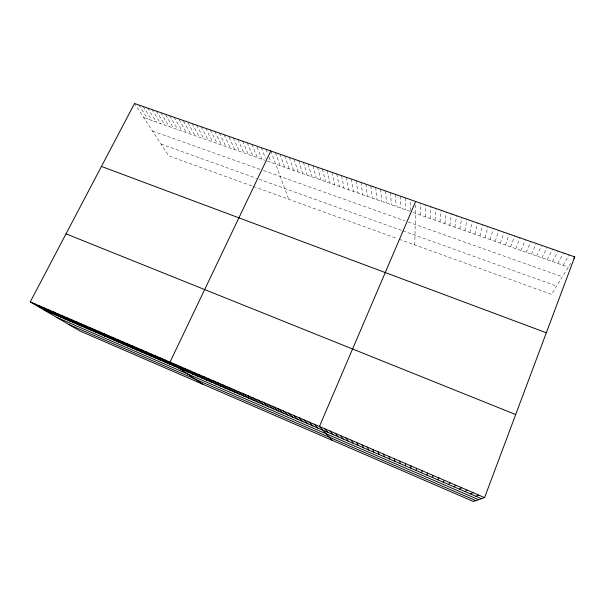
<?xml version="1.0" encoding="UTF-8"?>
<svg xmlns="http://www.w3.org/2000/svg" width="605" height="605" viewBox="0 0 605 605"><rect width="100%" height="100%" fill="white"/><g stroke="black" fill="none" stroke-linecap="round" stroke-linejoin="round"><path stroke-width="0.45" stroke-dasharray="3.02 2.27" d="M410.568 210.669L410.606 201.525M414.796 244.904L415.59 205.103M420.301 215.009L420.725 203.227M425.194 216.726L425.799 204.997M430.094 218.458L430.896 206.766M435.018 220.19L436.008 208.551M439.956 221.929L441.136 210.336M444.902 223.668L446.278 212.128M449.87 225.415L451.436 213.928M454.847 227.17L456.609 215.728M459.845 228.932L461.804 217.535M464.852 230.694L467.007 219.35M469.881 232.464L472.233 221.173M474.925 234.241L477.474 222.995M479.977 236.018L482.73 224.833M485.051 237.81L488.008 226.671M490.141 239.595L493.294 228.509M495.245 241.395L498.603 230.361M500.365 243.195L503.935 232.214M505.5 245.01L509.274 234.074M510.65 246.817L514.636 235.942M515.815 248.64L520.013 237.818M521.003 250.462L525.405 239.701M526.199 252.293L530.819 241.584M531.417 254.13L536.249 243.475M536.65 255.976L541.694 245.373M541.898 257.821L547.154 247.279M547.162 259.674L552.637 249.184M552.441 261.534L558.143 251.105M557.742 263.402L563.656 253.026M563.051 265.27L569.199 254.955M570.833 263.205L551.488 294.385L399.134 239.24M143.771 117.635L264.998 160.325M267.274 161.127L409.759 211.296M412.996 212.438L568.382 267.153M152.566 131.096L259.999 169.302M263.508 170.549L405.07 220.885M408.178 221.99L562.385 276.825M161.043 144.058L256.641 178.377M259.174 179.284L401.47 230.361M402.968 230.898L556.653 286.059M251.748 185.894L168.75 155.848L134.529 103.508M253.374 186.476L397.402 238.612M138.878 105.02L147.983 119.124M143.241 106.54L152.21 120.614M147.612 108.068L156.453 122.104M152.006 109.596L160.703 123.602M156.4 111.123L164.968 125.099M160.817 112.666L169.241 126.604M165.702 114.98L173.529 128.116M169.68 115.752L177.832 129.629M174.134 117.302L182.143 131.149M179.065 119.677L186.469 132.677M183.534 121.234L190.809 134.204M188.019 122.8L195.158 135.732M192.08 123.556L199.521 137.267M196.602 125.129L203.9 138.81M201.132 126.71L208.286 140.352M205.685 128.298L212.688 141.903M210.245 129.886L217.104 143.461M214.82 131.482L221.528 145.018M219.403 133.077L225.968 146.584M224.009 134.681L230.422 148.149M229.015 137.131L234.884 149.722M233.258 137.902L239.361 151.295M237.901 139.521L243.853 152.876M242.56 141.146L248.36 154.464M247.233 142.772L252.882 156.06M251.914 144.406L257.412 157.655M256.951 146.871L261.957 159.251M261.337 147.688L265.482 158.223M266.064 149.337L267.743 153.715M269.081 157.217L271.085 162.465M270.813 150.993L288.744 199.279M275.426 152.596L280.138 165.657M280.062 154.214L284.615 167.23M284.713 155.833L289.099 168.81M289.371 157.459L293.606 170.398M294.045 159.085L298.121 171.986M298.734 160.718L302.651 173.582M303.438 162.359L307.189 175.178M308.157 164L311.749 176.781M312.883 165.649L316.317 178.392M317.633 167.305L320.9 180.003M322.389 168.961L325.49 181.621M327.169 170.625L330.103 183.247M331.956 172.296L334.724 184.873M336.758 173.968L339.36 186.506M341.575 175.647L344.011 188.147M346.408 177.333L348.669 189.788M351.263 179.019L353.35 191.43M356.126 180.714L358.039 193.086M361.003 182.415L362.743 194.742M365.896 184.117L367.462 196.398M370.804 185.826L372.196 198.069M375.728 187.542L376.938 199.741M380.666 189.267L381.702 201.412M385.619 190.991L386.474 203.099M390.588 192.723L391.261 204.785M395.572 194.462L396.063 206.471M400.57 196.201L400.888 208.173M405.584 197.948L405.721 209.874"/><path stroke-width="0.91" d="M410.863 468.209L410.931 465.895M416.187 470.508L416.482 468.285M421.534 472.815L422.048 470.682M426.888 475.129L427.637 473.087M484.575 497.613L574.75 256.891L134.529 103.508L30.25 301.918L79.928 330.988L473.352 501.492L484.575 497.613L30.25 301.918M415.665 201.457L319.44 426.48L332.236 440.334M270.813 150.993L170.02 362.123L202.705 384.198M432.265 477.451L433.24 475.5M573.774 258.471L574.75 256.891M437.665 479.773L438.867 477.927M443.079 482.109L444.509 480.355M448.509 484.454L450.173 482.798M453.962 486.806L455.852 485.24M459.429 489.165L461.562 487.698M464.912 491.532L467.279 490.163M470.418 493.907L473.027 492.636M475.938 496.289L478.789 495.124M101.451 166.443L546.323 332.78M66.021 233.848L515.694 414.546M43.734 309.805L481.482 498.679M56.53 317.292L478.585 499.685M68.804 324.477L475.825 500.637M39.159 305.752L52.37 313.534M34.697 303.831L48.045 311.666M43.636 307.68L56.704 315.402M48.128 309.616L61.052 317.277M52.635 311.552L65.416 319.16M57.15 313.503L69.794 321.051M61.68 315.455L74.181 322.941M66.232 317.413L78.582 324.84M70.793 319.38L82.998 326.745M75.368 321.346L87.43 328.659M79.958 323.327L91.869 330.572M84.564 325.309L96.324 332.5M89.185 327.297L100.801 334.429M93.813 329.294L105.278 336.365M98.464 331.298L109.777 338.301M103.13 333.31L114.292 340.252M107.811 335.321L118.814 342.203M112.5 337.34L123.352 344.162M117.211 339.375L127.905 346.12M121.938 341.409L132.472 348.094M126.672 343.451L137.055 350.068M131.429 345.5L141.653 352.057M136.201 347.55L146.259 354.046M140.98 349.614L150.887 356.043M145.782 351.679L155.523 358.039M150.6 353.759L160.174 360.051M155.432 355.838L164.847 362.062M160.28 357.926L169.529 364.081M165.142 360.02L174.225 366.108M174.777 364.165L183.527 370.124M179.541 366.222L188.125 372.105M184.321 368.279L192.738 374.102M189.115 370.351L197.374 376.098M193.933 372.423L202.017 378.102M198.758 374.503L206.676 380.114M203.605 376.582L211.349 382.126M208.46 378.677L216.038 384.152M213.338 380.779L220.734 386.179M218.224 382.882L225.453 388.213M223.132 384.999L230.18 390.255M228.055 387.117L234.929 392.305M232.993 389.242L239.686 394.354M237.946 391.374L244.465 396.419M242.915 393.515L249.252 398.483M247.899 395.662L254.062 400.555M252.898 397.818L258.88 402.635M257.919 399.981L263.72 404.722M262.956 402.151L268.567 406.817M268.007 404.329L273.43 408.912M273.074 406.507L278.315 411.022M278.156 408.7L283.208 413.132M283.261 410.901L288.124 415.257M288.373 413.102L293.054 417.382M293.508 415.317L297.993 419.515M298.666 417.533L302.954 421.655M303.831 419.757L307.93 423.802M309.019 421.995L312.921 425.95M314.222 424.234L317.927 428.113M324.681 428.741L327.986 432.454M329.937 431.002L333.045 434.632M335.208 433.278L338.112 436.825M340.502 435.555L343.201 439.018M345.81 437.839L348.306 441.219M351.134 440.137L353.426 443.427M356.481 442.436L358.561 445.643M361.843 444.751L363.718 447.866M367.22 447.065L368.884 450.097M372.62 449.394L374.071 452.336M378.042 451.723L379.282 454.582M383.472 454.068L384.5 456.836M388.932 456.412L389.741 459.097M394.399 458.772L394.997 461.365M399.89 461.139L400.268 463.642M405.403 463.513L405.554 465.926"/></g></svg>
